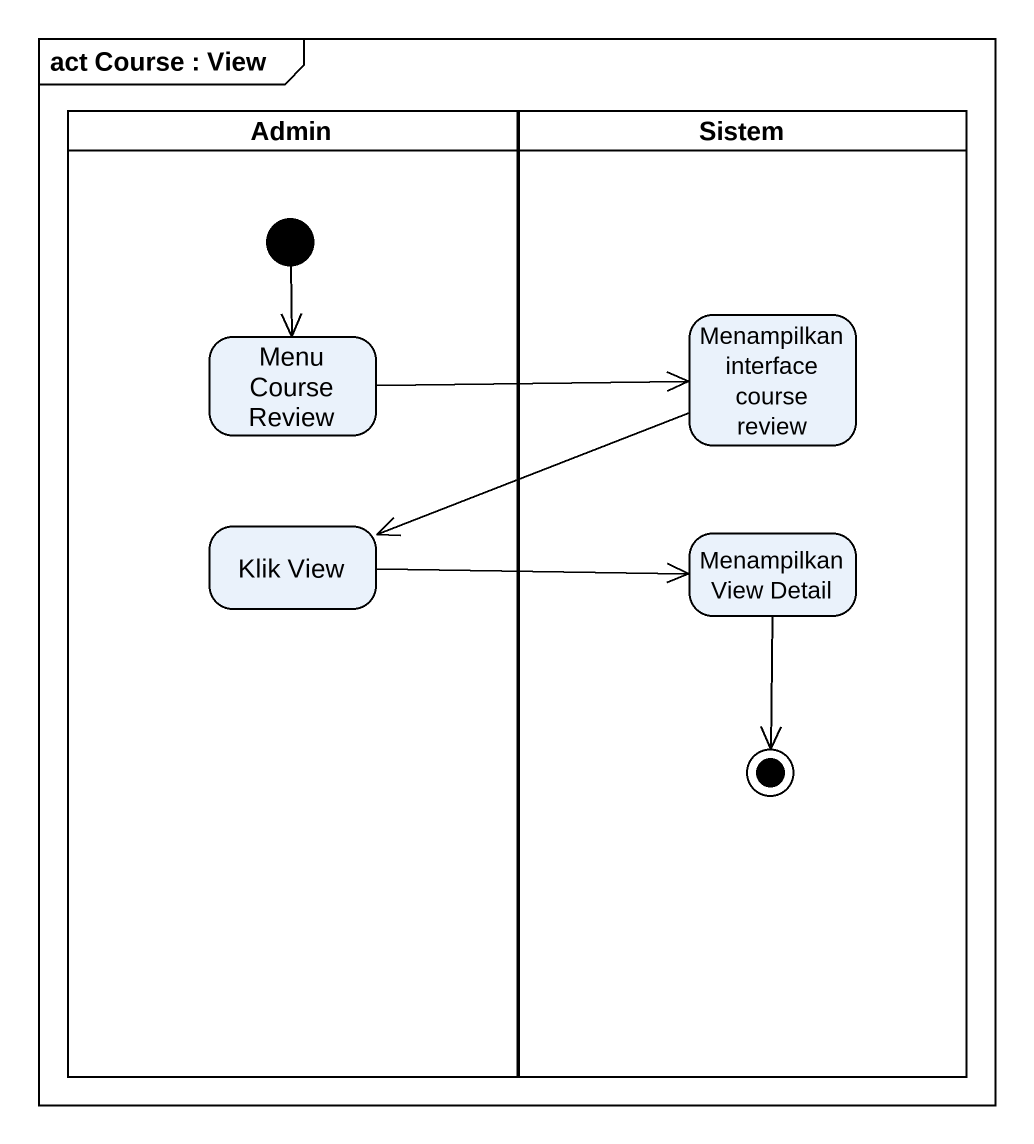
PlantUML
@startuml
mainframe act Course : View
hide empty description
state Admin <<partition>> {
  state "Menu Course Review" as Menu_Course_Review
  state "Klik View" as Klik_View
  [*] --> Menu_Course_Review
}
state Sistem <<partition>> {
  state "Menampilkan interface course review" as Menampilkan_interface
  state "Menampilkan View Detail" as Menampilkan_View_Detail
  Menampilkan_View_Detail --> [*]
}
Menampilkan_interface -left-> Klik_View
Menu_Course_Review -right-> Menampilkan_interface
Klik_View -right-> Menampilkan_View_Detail
@enduml
